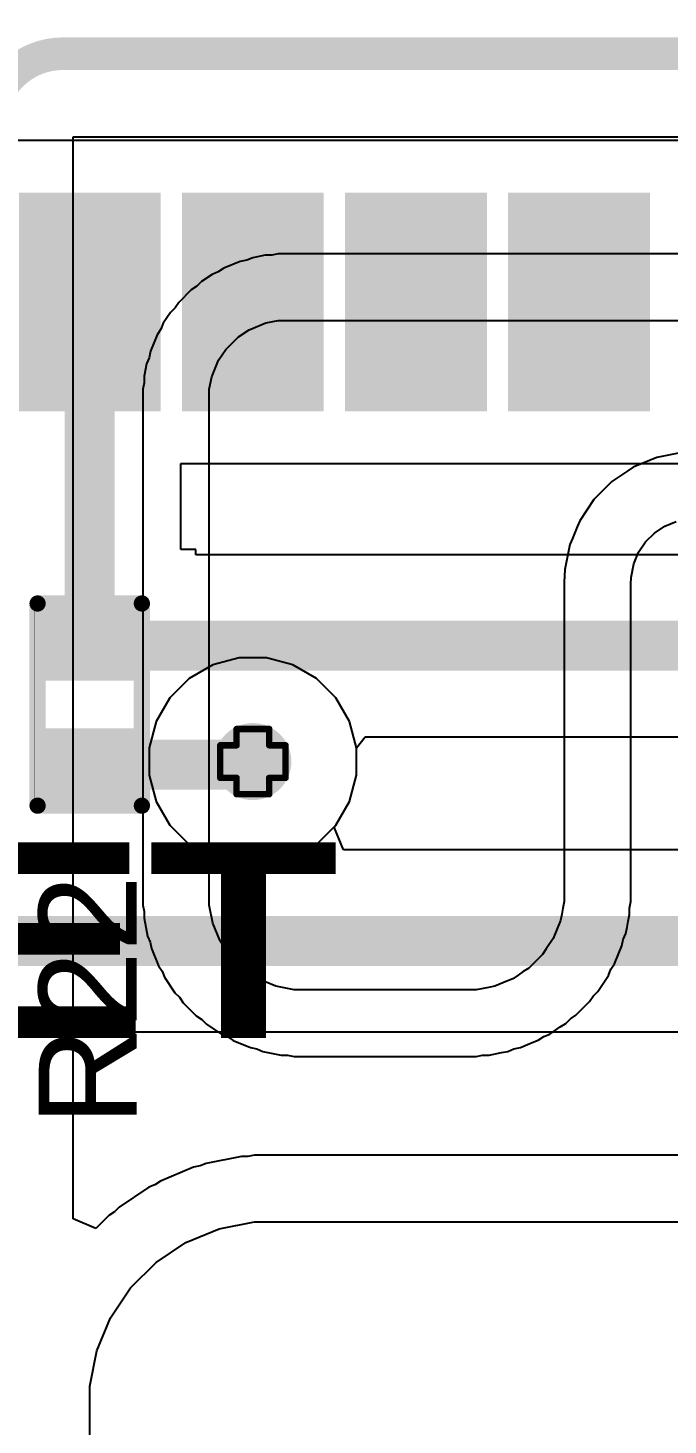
# Model space of a CAD drawing. Header units: inches. Extents: x -18 to 202, y -11 to 119.
# Drawn here: x 20.97 to 25.95, y 32.3 to 43.18 of the extents above; entities that cross this region are included whole.
import ezdxf

# ---------------------------------------------------------------- set-up
doc = ezdxf.new("R2010")
doc.units = ezdxf.units.IN
for name, color, linetype in [('Board Outline', 216, 'Continuous'), ('Bottom Layer', 5, 'Continuous'), ('Drill Drawing', 1, 'Continuous'), ('Ground', 16, 'Continuous'), ('Power', 76, 'Continuous'), ('Top Layer', 1, 'Continuous'), ('Top Overlay', 2, 'Continuous'), ('Top Paste', 8, 'Continuous'), ('Top Solder', 216, 'Continuous'), ('Via Holes', 16, 'Continuous')]:
    doc.layers.add(name, color=color, linetype=linetype)
doc.styles.add('Arial', font='', dxfattribs={"height": 0.2})
doc.styles.add('Arial Black_Bold', font='', dxfattribs={"height": 0.2})
doc.styles.get('Arial').set_extended_font_data('Arial')
doc.styles.get('Arial Black_Bold').set_extended_font_data('Arial Black', bold=True)

# ---------------------------------------------------------------- blocks, each defined once
blk = doc.blocks.new('38_SMD_M______10')
at = {"layer": 'Top Layer'}
for points in [[(-4.89, -9.63), (-4.89, -8.13), (-3.99, -8.13), (-3.99, -9.63)], [(-3.62, -9.63), (-3.62, -8.13), (-2.72, -8.13), (-2.72, -9.63)], [(-2.35, -9.63), (-2.35, -8.13), (-1.45, -8.13), (-1.45, -9.63)], [(-1.08, -9.63), (-1.08, -8.13), (-0.18, -8.13), (-0.18, -9.63)]]:
    blk.add_hatch(color=1, dxfattribs=at).paths.add_polyline_path(points)
at = {"layer": 'Top Paste'}
for points in [[(-4.89, -9.63), (-4.89, -8.13), (-3.99, -8.13), (-3.99, -9.63)], [(-3.62, -9.63), (-3.62, -8.13), (-2.72, -8.13), (-2.72, -9.63)], [(-2.35, -9.63), (-2.35, -8.13), (-1.45, -8.13), (-1.45, -9.63)], [(-1.08, -9.63), (-1.08, -8.13), (-0.18, -8.13), (-0.18, -9.63)]]:
    blk.add_hatch(color=8, dxfattribs=at).paths.add_polyline_path(points)
at = {"layer": 'Top Solder'}
for points in [[(-4.992, -9.732), (-4.992, -8.028), (-3.888, -8.028), (-3.888, -9.732)], [(-3.722, -9.732), (-3.722, -8.028), (-2.618, -8.028), (-2.618, -9.732)], [(-2.452, -9.732), (-2.452, -8.028), (-1.348, -8.028), (-1.348, -9.732)], [(-1.182, -9.732), (-1.182, -8.028), (-0.078, -8.028), (-0.078, -9.732)]]:
    blk.add_hatch(color=216, dxfattribs=at).paths.add_polyline_path(points)
blk = doc.blocks.new('R___0402_35')
at = {"layer": 'Top Layer'}
for points in [[(-0.699, -0.318), (-0.699, 0.317), (-0.241, 0.317), (-0.241, -0.318)], [(0.241, -0.318), (0.241, 0.317), (0.699, 0.317), (0.699, -0.318)]]:
    blk.add_hatch(color=1, dxfattribs=at).paths.add_polyline_path(points)
at = {"layer": 'Top Paste'}
for points in [[(-0.699, -0.318), (-0.699, 0.317), (-0.241, 0.317), (-0.241, -0.318)], [(0.241, -0.318), (0.241, 0.317), (0.699, 0.317), (0.699, -0.318)]]:
    blk.add_hatch(color=8, dxfattribs=at).paths.add_polyline_path(points)
at = {"layer": 'Top Solder'}
for points in [[(-0.754, -0.373), (-0.754, 0.373), (-0.186, 0.373), (-0.186, -0.373)], [(0.186, -0.373), (0.186, 0.373), (0.754, 0.373), (0.754, -0.373)]]:
    blk.add_hatch(color=216, dxfattribs=at).paths.add_polyline_path(points)
at = {"layer": 'Top Overlay'}
for points in [[(0.787, 0.406, 0.127, 0.127, 0), (-0.787, 0.406, 0.127, 0.127, 0)], [(-0.787, -0.406, 0.127, 0.127, 0), (-0.787, 0.406, 0.127, 0.127, 0)], [(0.787, -0.406, 0.127, 0.127, 0), (0.787, 0.406, 0.127, 0.127, 0)], [(0.787, -0.406, 0.127, 0.127, 0), (-0.787, -0.406, 0.127, 0.127, 0)], [(0.813, -0.432, 0.00323, 0.00323, 0), (-0.813, -0.432, 0.00323, 0.00323, 0)]]:
    blk.add_lwpolyline(points, format="xyseb", dxfattribs=at)
for points in [[(-0.819, 0.406, 0.0635, 0.0635, 1), (-0.756, 0.406, 0.0635, 0.0635, 1)], [(-0.819, 0.406, 0.0635, 0.0635, 1), (-0.756, 0.406, 0.0635, 0.0635, 1)], [(0.756, 0.406, 0.0635, 0.0635, 1), (0.819, 0.406, 0.0635, 0.0635, 1)], [(0.756, 0.406, 0.0635, 0.0635, 1), (0.819, 0.406, 0.0635, 0.0635, 1)], [(-0.819, -0.406, 0.0635, 0.0635, 1), (-0.756, -0.406, 0.0635, 0.0635, 1)], [(-0.819, -0.406, 0.0635, 0.0635, 1), (-0.756, -0.406, 0.0635, 0.0635, 1)], [(-0.814, -0.432, 0.00161, 0.00161, 1), (-0.812, -0.432, 0.00161, 0.00161, 1)], [(0.756, -0.406, 0.0635, 0.0635, 1), (0.819, -0.406, 0.0635, 0.0635, 1)], [(0.756, -0.406, 0.0635, 0.0635, 1), (0.819, -0.406, 0.0635, 0.0635, 1)], [(0.812, -0.432, 0.00161, 0.00161, 1), (0.814, -0.432, 0.00161, 0.00161, 1)]]:
    blk.add_lwpolyline(points, format="xyseb", close=True, dxfattribs=at)

msp = doc.modelspace()

# ---------------------------------------------------------------- hatches: boundary and pattern name
at = {"layer": 'Bottom Layer'}
h = msp.add_hatch(color=5, dxfattribs=at)
edge = h.paths.add_edge_path()
edge.add_arc((22.721, 37.465), 0.3, 0, 360)
at = {"layer": 'Ground'}
h = msp.add_hatch(color=16, dxfattribs=at)
edge = h.paths.add_edge_path()
edge.add_arc((22.721, 37.465), 0.3, 0, 360)
at = {"layer": 'Power'}
h = msp.add_hatch(color=76, dxfattribs=at)
edge = h.paths.add_edge_path()
edge.add_arc((22.721, 37.465), 0.3, 0, 360)
at = {"layer": 'Top Layer'}
h = msp.add_hatch(color=1, dxfattribs=at)
edge = h.paths.add_edge_path()
edge.add_arc((22.721, 37.465), 0.3, 0, 360)
at = {"layer": 'Via Holes'}
h = msp.add_hatch(color=7, dxfattribs=at)
edge = h.paths.add_edge_path()
edge.add_arc((22.721, 37.465), 0.15, 0, 360)

# ---------------------------------------------------------------- linework, layer by layer
at = {"layer": 'Board Outline'}
msp.add_lwpolyline([(44.23, 62.31, 0.254, 0.254, -3.535496), (7.565, 62.289, 0.254, 0.254, 0)], format="xyseb", dxfattribs=at)
at = {"layer": 'Bottom Layer'}
for p, q in [((22.409, 38.218), (22.225, 38.112)), ((22.615, 38.273), (22.409, 38.218)), ((22.828, 38.273), (22.615, 38.273)), ((23.033, 38.218), (22.828, 38.273)), ((23.217, 38.112), (23.033, 38.218)), ((22.225, 38.112), (22.075, 37.961)), ((23.368, 37.961), (23.217, 38.112)), ((22.075, 37.961), (21.968, 37.777)), ((23.474, 37.777), (23.368, 37.961)), ((21.968, 37.777), (21.913, 37.571)), ((23.529, 37.571), (23.474, 37.777)), ((21.913, 37.571), (21.913, 37.359)), ((23.529, 37.359), (23.529, 37.571)), ((21.913, 37.359), (21.968, 37.153)), ((23.474, 37.153), (23.529, 37.359)), ((21.968, 37.153), (22.075, 36.969)), ((23.368, 36.969), (23.474, 37.153)), ((22.075, 36.969), (22.225, 36.818)), ((23.217, 36.818), (23.368, 36.969)), ((22.225, 36.818), (22.409, 36.712)), ((23.033, 36.712), (23.217, 36.818)), ((22.409, 36.712), (22.615, 36.657)), ((22.828, 36.657), (23.033, 36.712)), ((22.615, 36.657), (22.828, 36.657))]:
    msp.add_line(p, q, dxfattribs=at)
at = {"layer": 'Drill Drawing'}
for points in [[(22.594, 37.592, 0.0508, 0.0508, 0), (22.594, 37.719, 0.0508, 0.0508, 0)], [(22.594, 37.719, 0.0508, 0.0508, 0), (22.848, 37.719, 0.0508, 0.0508, 0)], [(22.848, 37.592, 0.0508, 0.0508, 0), (22.848, 37.719, 0.0508, 0.0508, 0)], [(22.467, 37.338, 0.0508, 0.0508, 0), (22.467, 37.592, 0.0508, 0.0508, 0)], [(22.467, 37.592, 0.0508, 0.0508, 0), (22.594, 37.592, 0.0508, 0.0508, 0)], [(22.848, 37.592, 0.0508, 0.0508, 0), (22.975, 37.592, 0.0508, 0.0508, 0)], [(22.975, 37.338, 0.0508, 0.0508, 0), (22.975, 37.592, 0.0508, 0.0508, 0)], [(22.467, 37.338, 0.0508, 0.0508, 0), (22.594, 37.338, 0.0508, 0.0508, 0)], [(22.594, 37.211, 0.0508, 0.0508, 0), (22.594, 37.338, 0.0508, 0.0508, 0)], [(22.848, 37.338, 0.0508, 0.0508, 0), (22.975, 37.338, 0.0508, 0.0508, 0)], [(22.848, 37.211, 0.0508, 0.0508, 0), (22.848, 37.338, 0.0508, 0.0508, 0)], [(22.594, 37.211, 0.0508, 0.0508, 0), (22.848, 37.211, 0.0508, 0.0508, 0)]]:
    msp.add_lwpolyline(points, format="xyseb", dxfattribs=at)
for points in [[(22.582, 37.719, 0.0254, 0.0254, 1), (22.607, 37.719, 0.0254, 0.0254, 1)], [(22.582, 37.719, 0.0254, 0.0254, 1), (22.607, 37.719, 0.0254, 0.0254, 1)], [(22.836, 37.719, 0.0254, 0.0254, 1), (22.861, 37.719, 0.0254, 0.0254, 1)], [(22.836, 37.719, 0.0254, 0.0254, 1), (22.861, 37.719, 0.0254, 0.0254, 1)], [(22.455, 37.592, 0.0254, 0.0254, 1), (22.48, 37.592, 0.0254, 0.0254, 1)], [(22.455, 37.592, 0.0254, 0.0254, 1), (22.48, 37.592, 0.0254, 0.0254, 1)], [(22.582, 37.592, 0.0254, 0.0254, 1), (22.607, 37.592, 0.0254, 0.0254, 1)], [(22.582, 37.592, 0.0254, 0.0254, 1), (22.607, 37.592, 0.0254, 0.0254, 1)], [(22.836, 37.592, 0.0254, 0.0254, 1), (22.861, 37.592, 0.0254, 0.0254, 1)], [(22.836, 37.592, 0.0254, 0.0254, 1), (22.861, 37.592, 0.0254, 0.0254, 1)], [(22.963, 37.592, 0.0254, 0.0254, 1), (22.988, 37.592, 0.0254, 0.0254, 1)], [(22.963, 37.592, 0.0254, 0.0254, 1), (22.988, 37.592, 0.0254, 0.0254, 1)], [(22.455, 37.338, 0.0254, 0.0254, 1), (22.48, 37.338, 0.0254, 0.0254, 1)], [(22.455, 37.338, 0.0254, 0.0254, 1), (22.48, 37.338, 0.0254, 0.0254, 1)], [(22.582, 37.338, 0.0254, 0.0254, 1), (22.607, 37.338, 0.0254, 0.0254, 1)], [(22.582, 37.338, 0.0254, 0.0254, 1), (22.607, 37.338, 0.0254, 0.0254, 1)], [(22.836, 37.338, 0.0254, 0.0254, 1), (22.861, 37.338, 0.0254, 0.0254, 1)], [(22.836, 37.338, 0.0254, 0.0254, 1), (22.861, 37.338, 0.0254, 0.0254, 1)], [(22.963, 37.338, 0.0254, 0.0254, 1), (22.988, 37.338, 0.0254, 0.0254, 1)], [(22.963, 37.338, 0.0254, 0.0254, 1), (22.988, 37.338, 0.0254, 0.0254, 1)], [(22.582, 37.211, 0.0254, 0.0254, 1), (22.607, 37.211, 0.0254, 0.0254, 1)], [(22.582, 37.211, 0.0254, 0.0254, 1), (22.607, 37.211, 0.0254, 0.0254, 1)], [(22.836, 37.211, 0.0254, 0.0254, 1), (22.861, 37.211, 0.0254, 0.0254, 1)], [(22.836, 37.211, 0.0254, 0.0254, 1), (22.861, 37.211, 0.0254, 0.0254, 1)]]:
    msp.add_lwpolyline(points, format="xyseb", close=True, dxfattribs=at)
at = {"layer": 'Ground'}
for p, q in [((22.409, 38.218), (22.225, 38.112)), ((22.615, 38.273), (22.409, 38.218)), ((22.828, 38.273), (22.615, 38.273)), ((23.033, 38.218), (22.828, 38.273)), ((23.217, 38.112), (23.033, 38.218)), ((22.225, 38.112), (22.075, 37.961)), ((23.368, 37.961), (23.217, 38.112)), ((22.075, 37.961), (21.968, 37.777)), ((23.474, 37.777), (23.368, 37.961)), ((21.968, 37.777), (21.913, 37.571)), ((23.529, 37.571), (23.474, 37.777)), ((21.913, 37.571), (21.913, 37.359)), ((23.529, 37.359), (23.529, 37.571)), ((21.913, 37.359), (21.968, 37.153)), ((23.474, 37.153), (23.529, 37.359)), ((21.968, 37.153), (22.075, 36.969)), ((23.368, 36.969), (23.474, 37.153)), ((22.075, 36.969), (22.225, 36.818)), ((23.217, 36.818), (23.368, 36.969)), ((22.225, 36.818), (22.409, 36.712)), ((23.033, 36.712), (23.217, 36.818)), ((22.409, 36.712), (22.615, 36.657)), ((22.828, 36.657), (23.033, 36.712)), ((22.615, 36.657), (22.828, 36.657))]:
    msp.add_line(p, q, dxfattribs=at)
at = {"layer": 'Power'}
for p, q in [((21.322, 33.903), (21.322, 42.332)), ((21.322, 42.332), (31.311, 42.332)), ((22.623, 41.361), (22.494, 41.308)), ((22.673, 41.371), (22.623, 41.361)), ((22.72, 41.39), (22.673, 41.371)), ((22.818, 41.41), (22.72, 41.39)), ((22.869, 41.41), (22.818, 41.41)), ((22.919, 41.42), (22.869, 41.41)), ((22.989, 41.42), (22.919, 41.42)), ((33.241, 41.42), (22.989, 41.42)), ((22.404, 41.26), (22.321, 41.204)), ((22.451, 41.279), (22.404, 41.26)), ((22.494, 41.308), (22.451, 41.279)), ((22.242, 41.14), (22.144, 41.041)), ((22.285, 41.168), (22.242, 41.14)), ((22.321, 41.204), (22.285, 41.168)), ((22.144, 41.041), (22.115, 40.999)), ((22.079, 40.963), (22.024, 40.879)), ((22.115, 40.999), (22.079, 40.963)), ((22.004, 40.832), (21.976, 40.79)), ((22.024, 40.879), (22.004, 40.832)), ((22.609, 40.773), (22.692, 40.829)), ((22.692, 40.829), (22.821, 40.882)), ((22.821, 40.882), (22.919, 40.902)), ((22.919, 40.902), (22.989, 40.902)), ((22.989, 40.902), (33.241, 40.902)), ((21.976, 40.79), (21.923, 40.661)), ((22.51, 40.675), (22.609, 40.773)), ((21.913, 40.611), (21.893, 40.564)), ((21.923, 40.661), (21.913, 40.611)), ((22.401, 40.463), (22.454, 40.592)), ((22.454, 40.592), (22.51, 40.675)), ((21.893, 40.564), (21.874, 40.466)), ((21.874, 40.415), (21.864, 40.365)), ((21.874, 40.466), (21.874, 40.415)), ((22.382, 40.365), (22.401, 40.463)), ((21.864, 40.365), (21.864, 40.295)), ((21.864, 40.295), (21.864, 40.295)), ((21.864, 40.295), (21.864, 36.347)), ((22.382, 40.295), (22.382, 40.365)), ((22.382, 36.347), (22.382, 40.295)), ((22.382, 40.295), (22.382, 40.295)), ((25.867, 39.834), (25.683, 39.758)), ((26.062, 39.873), (25.867, 39.834)), ((25.641, 39.73), (25.517, 39.647)), ((25.683, 39.758), (25.641, 39.73)), ((25.641, 39.73), (25.641, 39.73)), ((25.517, 39.647), (25.377, 39.507)), ((25.377, 39.507), (25.266, 39.341)), ((25.246, 39.294), (25.209, 39.204)), ((25.266, 39.341), (25.246, 39.294)), ((25.246, 39.294), (25.246, 39.294)), ((25.848, 39.245), (25.928, 39.299)), ((25.928, 39.299), (26.018, 39.336)), ((25.209, 39.204), (25.19, 39.157)), ((25.209, 39.204), (25.209, 39.204)), ((25.779, 39.176), (25.848, 39.245)), ((25.19, 39.157), (25.151, 38.962)), ((25.688, 39.006), (25.725, 39.096)), ((25.725, 39.096), (25.779, 39.176)), ((25.151, 38.962), (25.146, 38.862)), ((25.666, 38.898), (25.688, 39.006)), ((25.146, 38.862), (25.146, 36.449)), ((25.664, 38.849), (25.666, 38.898)), ((25.664, 36.449), (25.664, 38.849)), ((25.146, 36.374), (25.136, 36.324)), ((25.146, 36.449), (25.146, 36.449)), ((25.146, 36.449), (25.146, 36.425)), ((25.146, 36.425), (25.146, 36.425)), ((25.146, 36.425), (25.146, 36.374)), ((25.654, 36.324), (25.664, 36.374)), ((25.664, 36.425), (25.664, 36.449)), ((25.664, 36.449), (25.664, 36.449)), ((25.664, 36.374), (25.664, 36.425)), ((25.664, 36.425), (25.664, 36.425)), ((21.864, 36.347), (21.874, 36.297)), ((21.874, 36.297), (21.874, 36.246)), ((21.874, 36.246), (21.902, 36.105)), ((22.41, 36.206), (22.382, 36.347)), ((25.127, 36.277), (25.117, 36.227)), ((25.136, 36.324), (25.127, 36.277)), ((25.127, 36.277), (25.127, 36.277)), ((25.136, 36.324), (25.136, 36.324)), ((25.644, 36.223), (25.654, 36.273)), ((25.654, 36.273), (25.654, 36.324)), ((25.654, 36.324), (25.654, 36.324)), ((25.654, 36.324), (25.654, 36.324)), ((22.465, 36.073), (22.41, 36.206)), ((25.117, 36.227), (25.059, 36.088)), ((25.625, 36.126), (25.635, 36.176)), ((25.635, 36.176), (25.644, 36.223)), ((25.635, 36.176), (25.635, 36.176)), ((25.644, 36.223), (25.644, 36.223)), ((25.644, 36.223), (25.644, 36.223)), ((21.902, 36.105), (21.921, 36.058)), ((21.921, 36.058), (21.931, 36.008)), ((22.545, 35.953), (22.465, 36.073)), ((25.059, 36.088), (25.004, 36.006)), ((25.538, 35.89), (25.595, 36.029)), ((25.595, 36.029), (25.605, 36.079)), ((25.605, 36.079), (25.625, 36.126)), ((21.931, 36.008), (21.986, 35.874)), ((22.647, 35.851), (22.545, 35.953)), ((24.94, 35.927), (24.87, 35.857)), ((24.976, 35.963), (24.94, 35.927)), ((24.94, 35.927), (24.94, 35.927)), ((25.004, 36.006), (24.976, 35.963)), ((25.004, 36.006), (25.004, 36.006)), ((21.986, 35.874), (22.015, 35.832)), ((22.015, 35.832), (22.034, 35.785)), ((22.767, 35.77), (22.647, 35.851)), ((24.827, 35.829), (24.787, 35.802)), ((24.87, 35.857), (24.827, 35.829)), ((24.827, 35.829), (24.827, 35.829)), ((25.49, 35.8), (25.509, 35.847)), ((25.509, 35.847), (25.538, 35.89)), ((22.034, 35.785), (22.114, 35.665)), ((22.9, 35.715), (22.767, 35.77)), ((23.042, 35.687), (22.9, 35.715)), ((24.556, 35.706), (24.459, 35.687)), ((24.606, 35.716), (24.556, 35.706)), ((24.698, 35.754), (24.606, 35.716)), ((24.745, 35.774), (24.698, 35.754)), ((24.698, 35.754), (24.698, 35.754)), ((24.787, 35.802), (24.745, 35.774)), ((24.787, 35.802), (24.787, 35.802)), ((25.407, 35.675), (25.49, 35.8)), ((22.114, 35.665), (22.15, 35.629)), ((22.15, 35.629), (22.179, 35.586)), ((22.179, 35.586), (22.281, 35.484)), ((23.114, 35.687), (23.042, 35.687)), ((24.384, 35.687), (23.114, 35.687)), ((23.114, 35.687), (23.114, 35.687)), ((24.459, 35.687), (24.384, 35.687)), ((25.306, 35.561), (25.342, 35.597)), ((25.342, 35.597), (25.37, 35.639)), ((25.37, 35.639), (25.407, 35.675)), ((22.281, 35.484), (22.323, 35.456)), ((25.194, 35.462), (25.236, 35.491)), ((25.236, 35.491), (25.306, 35.561)), ((25.306, 35.561), (25.306, 35.561)), ((22.323, 35.456), (22.359, 35.42)), ((22.359, 35.42), (22.479, 35.34)), ((25.033, 35.343), (25.115, 35.398)), ((25.115, 35.398), (25.158, 35.426)), ((25.115, 35.398), (25.115, 35.398)), ((25.115, 35.398), (25.115, 35.398)), ((25.158, 35.426), (25.194, 35.462)), ((22.479, 35.34), (22.526, 35.32)), ((22.526, 35.32), (22.569, 35.292)), ((22.569, 35.292), (22.702, 35.237)), ((24.804, 35.238), (24.896, 35.276)), ((24.896, 35.276), (24.943, 35.295)), ((24.896, 35.276), (24.896, 35.276)), ((24.943, 35.295), (24.986, 35.324)), ((24.986, 35.324), (25.033, 35.343)), ((22.702, 35.237), (22.752, 35.227)), ((22.752, 35.227), (22.799, 35.207)), ((22.799, 35.207), (22.941, 35.179)), ((22.941, 35.179), (22.992, 35.179)), ((22.992, 35.179), (23.042, 35.169)), ((23.042, 35.169), (23.114, 35.169)), ((23.114, 35.169), (23.114, 35.169)), ((23.114, 35.169), (24.384, 35.169)), ((24.384, 35.169), (24.459, 35.169)), ((24.459, 35.169), (24.509, 35.179)), ((24.509, 35.179), (24.56, 35.179)), ((24.56, 35.179), (24.657, 35.198)), ((24.657, 35.198), (24.707, 35.208)), ((24.657, 35.198), (24.657, 35.198)), ((24.657, 35.198), (24.657, 35.198)), ((24.707, 35.208), (24.754, 35.228)), ((24.754, 35.228), (24.804, 35.238)), ((22.632, 34.389), (22.357, 34.334)), ((22.683, 34.389), (22.632, 34.389)), ((22.733, 34.399), (22.683, 34.389)), ((22.873, 34.399), (22.733, 34.399)), ((25.771, 34.399), (22.873, 34.399)), ((22.873, 34.399), (22.873, 34.399)), ((30.287, 34.399), (25.771, 34.399)), ((22.26, 34.305), (22.001, 34.198)), ((22.31, 34.315), (22.26, 34.305)), ((22.357, 34.334), (22.31, 34.315)), ((22.001, 34.198), (21.959, 34.169)), ((21.912, 34.15), (21.679, 33.994)), ((21.959, 34.169), (21.912, 34.15)), ((21.643, 33.958), (21.6, 33.93)), ((21.679, 33.994), (21.643, 33.958)), ((21.499, 33.829), (21.322, 33.903)), ((21.6, 33.93), (21.499, 33.829)), ((22.458, 33.826), (22.733, 33.881)), ((22.733, 33.881), (22.873, 33.881)), ((22.873, 33.881), (22.873, 33.881)), ((22.873, 33.881), (25.771, 33.881)), ((25.771, 33.881), (30.3, 33.881)), ((22.199, 33.719), (22.458, 33.826)), ((21.967, 33.564), (22.199, 33.719)), ((21.769, 33.366), (21.967, 33.564)), ((21.613, 33.133), (21.769, 33.366)), ((21.506, 32.874), (21.613, 33.133)), ((21.451, 32.599), (21.506, 32.874)), ((21.451, 32.459), (21.451, 32.599)), ((21.451, 30.907), (21.451, 32.459))]:
    msp.add_line(p, q, dxfattribs=at)
for points in [[(20.674, 42.411, 0.254, 0.254, -0.414214), (21.243, 42.979, 0.254, 0.254, 0)], [(21.243, 42.979, 0.254, 0.254, 0), (31.311, 42.979, 0.254, 0.254, 0)]]:
    msp.add_lwpolyline(points, format="xyseb", dxfattribs=at)
msp.add_lwpolyline([(21.179, 42.979, 0.127, 0.127, 1), (21.306, 42.979, 0.127, 0.127, 1)], format="xyseb", close=True, dxfattribs=at)
msp.add_lwpolyline([(21.179, 42.979, 0.127, 0.127, 1), (21.306, 42.979, 0.127, 0.127, 1)], format="xyseb", close=True, dxfattribs=at)
at = {"layer": 'Top Layer'}
for p, q in [((21.763, 42.303), (20.493, 42.303)), ((24.949, 42.303), (21.763, 42.303)), ((21.763, 42.303), (21.763, 42.303)), ((25.573, 42.303), (24.949, 42.303)), ((24.949, 42.303), (24.949, 42.303)), ((27.489, 42.303), (25.573, 42.303)), ((25.573, 42.303), (25.573, 42.303)), ((22.16, 39.116), (22.16, 39.787)), ((22.16, 39.787), (22.409, 39.787)), ((22.409, 39.787), (22.409, 39.787)), ((22.409, 39.787), (24.303, 39.787)), ((24.303, 39.787), (24.303, 39.787)), ((24.303, 39.787), (26.219, 39.787)), ((22.277, 39.116), (22.16, 39.116)), ((22.277, 39.075), (22.277, 39.116)), ((29.479, 39.075), (22.277, 39.075)), ((23.529, 37.571), (23.596, 37.658)), ((23.596, 37.658), (29.435, 37.658)), ((23.529, 37.359), (23.529, 37.571)), ((23.474, 37.153), (23.529, 37.359)), ((23.368, 36.969), (23.474, 37.153)), ((23.353, 36.955), (23.368, 36.969)), ((23.427, 36.777), (23.353, 36.955)), ((28.233, 36.777), (23.427, 36.777)), ((17.78, 35.359), (28.233, 35.359))]:
    msp.add_line(p, q, dxfattribs=at)
for points in [[(21.451, 38.379, 0.389, 0.389, 0), (21.451, 41.045, 0.389, 0.389, 0)], [(21.451, 38.379, 0.389, 0.389, 0), (21.464, 38.367, 0.389, 0.389, 0)], [(21.464, 38.367, 0.389, 0.389, 0), (29.832, 38.367, 0.389, 0.389, 0)], [(22.721, 37.465, 0.389, 0.389, -0.414214), (22.696, 37.44, 0.389, 0.389, 0)], [(21.451, 37.44, 0.389, 0.389, 0), (22.696, 37.44, 0.389, 0.389, 0)], [(17.78, 36.068, 0.389, 0.389, 0), (28.621, 36.068, 0.389, 0.389, 0)]]:
    msp.add_lwpolyline(points, format="xyseb", dxfattribs=at)
for points in [[(21.354, 41.045, 0.195, 0.195, 1), (21.549, 41.045, 0.195, 0.195, 1)], [(21.354, 38.379, 0.195, 0.195, 1), (21.549, 38.379, 0.195, 0.195, 1)], [(21.354, 38.379, 0.195, 0.195, 1), (21.549, 38.379, 0.195, 0.195, 1)], [(21.367, 38.367, 0.195, 0.195, 1), (21.561, 38.367, 0.195, 0.195, 1)], [(21.367, 38.367, 0.195, 0.195, 1), (21.561, 38.367, 0.195, 0.195, 1)], [(22.624, 37.465, 0.195, 0.195, 1), (22.819, 37.465, 0.195, 0.195, 1)], [(21.354, 37.44, 0.195, 0.195, 1), (21.549, 37.44, 0.195, 0.195, 1)], [(22.598, 37.44, 0.195, 0.195, 1), (22.793, 37.44, 0.195, 0.195, 1)], [(22.598, 37.44, 0.195, 0.195, 1), (22.793, 37.44, 0.195, 0.195, 1)]]:
    msp.add_lwpolyline(points, format="xyseb", close=True, dxfattribs=at)

# ---------------------------------------------------------------- block references
msp.add_blockref('38_SMD_M______10', (25.891, 49.925))
at = {"rotation": 270}
msp.add_blockref('R___0402_35', (21.451, 37.909), dxfattribs=at)

# ---------------------------------------------------------------- texts
at = {"layer": 'Top Overlay', "style": 'Arial Black_Bold'}
msp.add_text('RESET', height=1.524, dxfattribs=at).set_placement((15.268, 35.312))
at = {"layer": 'Top Overlay', "style": 'Arial'}
msp.add_text('R22', height=0.762, rotation=90, dxfattribs=at).set_placement((21.816, 34.627))

doc.saveas('drawing.dxf')
